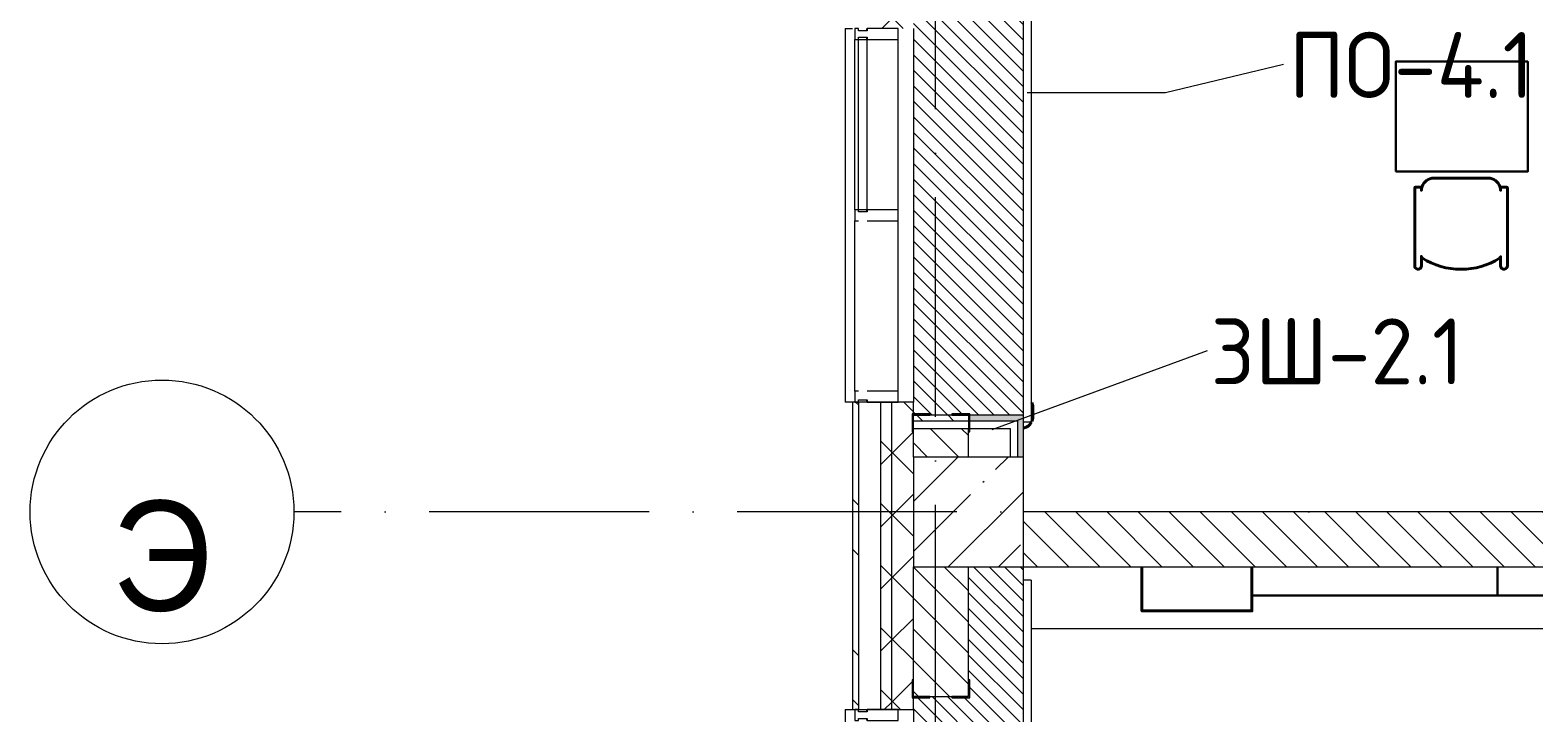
# Model space of a CAD drawing. Header units: millimetres. Extents: x -6467 to 105918, y -7090 to 92481.
# Drawn here: x -6467 to 372, y 37566 to 40674 of the extents above; entities that cross this region are included whole.
import ezdxf

# ---------------------------------------------------------------- set-up
doc = ezdxf.new("R2010")
doc.units = ezdxf.units.MM
doc.linetypes.add('50_200_ШТРИХ_1Т_ш5_п1_п1_', pattern=[1400, 1000, -200, 0, -200])
doc.linetypes.add('IMPORT-200_ШТРИХ_ш1п0_6_ _3_', pattern=[128000, 80000, -48000])
for name, color, linetype, lineweight in [('A-FLOR', 7, 'Continuous', 9), ('A-GLAZ', 7, 'Continuous', 5), ('A-GLAZ-CWMG', 7, 'Continuous', 9), ('A-GLAZ-CWMG-1', 7, 'Continuous', 20), ('A-WALL', 7, 'Continuous', 5), ('A-WALL-FNSH-1', 7, 'Continuous', 5), ('A-WALL-IDEN', 7, 'Continuous', 9), ('I-WALL', 7, 'Continuous', 5), ('S-COLS', 7, 'Continuous', 9), ('S-COLS-1', 7, 'Continuous', 5)]:
    doc.layers.add(name, color=color, linetype=linetype, lineweight=lineweight)
for name, color, linetype, lineweight, true_color in [('A-FLOR-PATT-1', 7, 'Continuous', 5, 0xd61c12), ('A-GENM-1', 7, 'Continuous', 9, 0xaaaaaa), ('A-GENM-2', 7, 'Continuous', 20, 0xaaaaaa), ('A-WALL-1', 7, 'Continuous', 5, 0x77b143), ('A-WALL-3', 7, 'Continuous', 5, 0x787878), ('мебель 2 этаж-1', 7, 'Continuous', 40, 0xaaaaaa), ('Оси-1', 7, 'Continuous', 20, 0xaaaaaa), ('Оси-2', 7, 'Continuous', 9, 0xaaaaaa), ('Оси-3', 7, '50_200_ШТРИХ_1Т_ш5_п1_п1_', 9, 0xaaaaaa), ('ТХ_функционал-2', 7, 'Continuous', 40, 0xaaaaaa), ('ТХ_функционал-7', 7, 'IMPORT-200_ШТРИХ_ш1п0_6_ _3_', 20, 0xaaaaaa), ('ТХ_функционал-9', 7, 'Continuous', 30, 0xaaaaaa)]:
    doc.layers.add(name, color=color, linetype=linetype, lineweight=lineweight, true_color=true_color)
doc.styles.add('Arial', font='arial.ttf', dxfattribs={"width": 0.9, "height": 500})
doc.styles.add('GOST Common', font='GOST_Common.ttf', dxfattribs={"height": 300})
pattern_1 = [(135, (0, 0), (-70.71068, -70.71068), [])]
pattern_2 = [(45, (0, 0), (-141.42136, 141.42136), []), (135, (0, 0), (-141.42136, -141.42136), [])]

# ---------------------------------------------------------------- blocks, each defined once
blk = doc.blocks.new('Прямоугольный импост - Импост структурный с накладкой - 180мм-22437111-АИ_План этажа Радиаторы_2')
at = {"layer": 'A-GLAZ-CWMG-1'}
for p, q in [((-50, 0), (-50, 17)), ((-50, 17), (0, 17)), ((0, 0), (-10, 0)), ((-10, 0), (-10, -40)), ((0, 17), (0, 0)), ((-50, -180), (-50, -40)), ((-10, -40), (0, -40)), ((0, -40), (0, -180)), ((0, -180), (-50, -180))]:
    blk.add_line(p, q, dxfattribs=at)
blk = doc.blocks.new('Прямоугольный импост - Импост структурный с накладкой - 180мм-22071093-АИ_План этажа Радиаторы_2')
at = {"layer": 'A-GLAZ-CWMG'}
for p, q in [((23480, 63231), (23480, 64006)), ((23497, 64006), (23537, 64006)), ((23497, 63231), (23497, 64006)), ((23537, 63231), (23537, 64006)), ((23677, 63231), (23677, 64006)), ((23537, 63231), (23497, 63231))]:
    blk.add_line(p, q, dxfattribs=at)
blk = doc.blocks.new('Прямоугольный импост - Импост структурный с накладкой - 180мм-V232-АИ_План этажа Радиаторы_2')
at = {"layer": 'A-GLAZ-CWMG'}
for p, q in [((6637, 55111), (5862, 55111)), ((6637, 54914), (5862, 54914))]:
    blk.add_line(p, q, dxfattribs=at)
blk = doc.blocks.new('Прямоугольный импост - Импост структурный с накладкой - 180мм-V237-АИ_План этажа Радиаторы_2')
at = {"layer": 'A-GLAZ-CWMG-1'}
for p, q in [((-25, 0), (-25, 17)), ((-25, 17), (25, 17)), ((-15, 0), (-25, 0)), ((-15, -40), (-15, 0)), ((25, 17), (25, 0)), ((-25, -180), (-25, -40)), ((-25, -40), (-15, -40)), ((25, -40), (25, -180)), ((25, -180), (-25, -180))]:
    blk.add_line(p, q, dxfattribs=at)
blk = doc.blocks.new('Прямоугольный импост - Импост структурный с накладкой - 180мм-22437157-АИ_План этажа Радиаторы_2')
at = {"layer": 'A-GLAZ-CWMG-1'}
for p, q in [((0, 17), (-50, 17)), ((-50, 17), (-50, 0)), ((-50, 0), (-40, 0)), ((-40, 0), (-40, -40)), ((-10, -40), (-10, 0)), ((-10, 0), (0, 0)), ((0, 0), (0, 17)), ((-40, -40), (-50, -40)), ((-50, -40), (-50, -180)), ((0, -40), (-10, -40)), ((0, -180), (0, -40)), ((-50, -180), (0, -180))]:
    blk.add_line(p, q, dxfattribs=at)
blk = doc.blocks.new('BSC_Колонна _Прямоугольная - 500х500-V269-АИ_План этажа Радиаторы_2')
at = {"layer": 'S-COLS-1'}
h = blk.add_hatch(dxfattribs=at)
h.set_pattern_fill('FP_165', color=256, style=0, pattern_type=2)
h.set_pattern_definition([(45, (2200, -38480.7), (-228.0985, 228.0985), []), (45, (2428.1, -38480.7), (-228.0985, 228.0985), [403.225, -80.645, 6.706, -73.939])])
h.paths.add_polyline_path([(-250, -250), (250, -250), (250, 250), (-250, 250), (-250, -76.5)])
for p, q in [((250, 250), (-250, 250)), ((-250, 250), (-250, -250)), ((250, -250), (250, 250)), ((-250, -250), (250, -250))]:
    blk.add_line(p, q, dxfattribs=at)
blk = doc.blocks.new('Фахверк _газобетон торцы_251 - Фахверк _газобетон торцы_-25571760-АИ_План этажа Радиаторы_2')
at = {"layer": 'A-GENM-2'}
for p, q in [((89406, 11134.7), (89325, 11134.7)), ((89325, 11134.7), (89325, 11128.7)), ((89325, 11128.7), (89400, 11128.7)), ((89400, 11128.7), (89400, 11053.7)), ((89406, 11053.7), (89406, 11134.7)), ((89400, 11053.7), (89406, 11053.7)), ((89400, 10953.7), (89400, 10878.7)), ((89406, 10953.7), (89400, 10953.7)), ((89406, 10872.7), (89406, 10953.7)), ((89400, 10878.7), (89325, 10878.7)), ((89325, 10878.7), (89325, 10872.7)), ((89325, 10872.7), (89406, 10872.7))]:
    blk.add_line(p, q, dxfattribs=at)
blk = doc.blocks.new('Фахверк _газобетон торцы_254 - Фахверк _газобетон торцы_-25571820-АИ_План этажа Радиаторы_2')
at = {"layer": 'A-GENM-2'}
for p, q in [((89406, 11134.7), (89325, 11134.7)), ((89325, 11134.7), (89325, 11128.7)), ((89325, 11128.7), (89400, 11128.7)), ((89400, 11128.7), (89400, 11053.7)), ((89406, 11053.7), (89406, 11134.7)), ((89400, 11053.7), (89406, 11053.7)), ((89400, 10953.7), (89400, 10878.7)), ((89406, 10953.7), (89400, 10953.7)), ((89406, 10872.7), (89406, 10953.7)), ((89400, 10878.7), (89325, 10878.7)), ((89325, 10878.7), (89325, 10872.7)), ((89325, 10872.7), (89406, 10872.7))]:
    blk.add_line(p, q, dxfattribs=at)
blk = doc.blocks.new('Отлив_СКБ - Отлив витража-V395-АИ_План этажа Радиаторы_2')
at = {"layer": 'A-GLAZ'}
for p, q in [((0, 67), (0, 100)), ((1700, 100), (0, 100)), ((1700, 100), (1700, 67)), ((0, 2), (10, 2)), ((865, 2), (875, 2)), ((1650, 2), (1660, 2)), ((1690, 2), (1700, 2))]:
    blk.add_line(p, q, dxfattribs=at)
blk = doc.blocks.new('Отлив_СКБ - Отлив витража-V400-АИ_План этажа Радиаторы_2')
at = {"layer": 'A-GLAZ'}
for p, q in [((0, 57), (0, 100)), ((1700, 100), (0, 100)), ((1700, 100), (1700, 67)), ((865, 2), (875, 2)), ((1650, 2), (1660, 2)), ((1690, 2), (1700, 2))]:
    blk.add_line(p, q, dxfattribs=at)
blk = doc.blocks.new('мебель 2 этаж-28800768-АИ_План этажа Радиаторы_2')
at = {"layer": 'ТХ_функционал-2'}
blk.add_line((356.3, 40673.7), (356.3, 40627.3), dxfattribs=at)
at = {"layer": 'ТХ_функционал-2', "flags": 128}
blk.add_lwpolyline([(2514.6, 41315.7), (2514.6, 41670.6), (2513.8, 41672.6), (2511.8, 41673.4), (2486.7, 41673.4), (2484.7, 41672.6), (2483.9, 41670.6), (2483.9, 41659.4), (2483.2, 41668.2), (2481.1, 41676.7), (2477.9, 41684.7), (2473.2, 41692.2), (2467.5, 41698.9), (2460.9, 41704.6), (2453.3, 41709.2), (2445.3, 41712.5), (2436.8, 41714.6), (2428.1, 41715.3), (2179.7, 41715.3), (2170.9, 41714.6), (2162.5, 41712.5), (2154.6, 41709.3), (2146.4, 41704.3), (2140.2, 41698.9), (2134.5, 41692.2), (2130, 41684.8), (2126.7, 41676.9), (2124.5, 41667.9), (2123.9, 41659.4), (2123.9, 41670.6), (2123.1, 41672.6), (2121.1, 41673.4), (2096, 41673.4), (2094, 41672.6), (2093.2, 41670.6), (2093.2, 41315.7), (2093.9, 41311), (2096.1, 41306.7), (2099.6, 41303.3), (2103.8, 41301.1), (2108.5, 41300.4), (2113.1, 41301.1), (2117.6, 41303.4), (2121, 41306.7), (2123.2, 41311.1), (2123.9, 41315.7), (2123.9, 41358.7), (2124.4, 41355.3), (2125.9, 41352.7), (2128.3, 41350.6), (2147.9, 41339.3), (2167.8, 41329.5), (2190.5, 41320.3), (2212.4, 41313.2), (2235, 41307.6), (2257.9, 41303.6), (2279.9, 41301.2), (2303.9, 41300.4), (2327.2, 41301.2), (2350, 41303.6), (2372.6, 41307.6), (2395, 41313.1), (2417.2, 41320.3), (2438.6, 41328.9), (2459.7, 41339.2), (2479.5, 41350.6), (2481.8, 41352.6), (2483.4, 41355.4), (2483.9, 41358.5), (2483.9, 41315.7), (2484.6, 41311), (2486.8, 41306.7), (2490.2, 41303.3), (2494.5, 41301.1), (2499.2, 41300.4), (2503.9, 41301.1), (2508.3, 41303.3), (2511.6, 41306.6), (2513.9, 41311.1)], close=True, dxfattribs=at)
blk.add_lwpolyline([(1353, 39945.9), (1353, 39745.9), (853, 39745.9), (853, 39945.9)], dxfattribs=at)
at = {"layer": 'ТХ_функционал-2'}
for centre, start, end in [((306.3, 40673.7), 360, 23.83769), ((306.3, 40627.3), 336.16231, 0), ((306.3, 40627.3), 279.21799, 333.2224)]:
    blk.add_arc(centre, 50, start, end, dxfattribs=at)
at = {"layer": 'ТХ_функционал-7'}
blk.add_line((348.5, 39665.3), (7243.5, 39665.3), dxfattribs=at)
at = {"layer": 'ТХ_функционал-9'}
blk.add_line((2470.5, 39945.9), (2470.5, 39815.1), dxfattribs=at)
at = {"layer": 'ТХ_функционал-9', "flags": 128}
blk.add_lwpolyline([(2007.4, 41745.3), (2607.4, 41745.3), (2607.4, 42245.3), (2007.4, 42245.3)], close=True, dxfattribs=at)
for points in [[(1353, 39945.9), (1353, 39815.1), (2470.5, 39815.1), (2470.5, 39945.9)], [(2470.5, 39815.1), (4475.5, 39815.1), (4475.5, 39945.9)]]:
    blk.add_lwpolyline(points, dxfattribs=at)
blk = doc.blocks.new('Ось сетки - Круг_Ø6_00__ISO-2_5_0_9K_-17386508-АИ_План этажа Радиаторы_2')
at = {"layer": 'Оси-1'}
blk.add_circle((0, 0), 3, dxfattribs=at)

msp = doc.modelspace()

# ---------------------------------------------------------------- hatches: boundary and pattern name
at = {"layer": 'A-FLOR-PATT-1'}
h = msp.add_hatch(dxfattribs=at)
h.set_pattern_fill('FP_259', color=256, style=0, pattern_type=2)
h.set_pattern_definition([(315, (-2200, 41230.87), (35.3553, 35.3553), [])])
h.paths.add_polyline_path([(-2194, 38921), (-1950, 38921), (-1950, 43731), (-2200, 43731), (-2200, 43716), (-2194, 43716), (-2194, 43635), (-2275, 43635), (-2275, 43641), (-2375, 43641), (-2375, 43635), (-2450, 43635), (-2449.2, 41827), (-2375, 41827), (-2375, 41821), (-2275, 41821), (-2275, 41827), (-2194, 41827), (-2194, 41746), (-2200, 41746), (-2200, 40816), (-2194, 40816), (-2194, 40735), (-2275, 40735), (-2275, 40741), (-2375, 40741), (-2375, 40735), (-2450, 40735), (-2450, 38927), (-2375, 38927), (-2375, 38921), (-2275, 38921), (-2275, 38927), (-2194, 38927), (-2194, 38921.6)])
h = msp.add_hatch(dxfattribs=at)
h.set_pattern_fill('FP_260', color=256, style=0, pattern_type=2)
h.set_pattern_definition([(315, (-2200, 36980.87), (35.3553, 35.3553), [])])
h.paths.add_polyline_path([(-2275, 35821), (-2275, 35827), (-2200, 35827), (-2200, 35881), (-1950, 35881), (-1950, 38230.7), (-2200, 38230.7), (-2200, 37716), (-2194, 37716), (-2194, 37635), (-2275, 37635), (-2275, 37641), (-2375, 37641), (-2375, 37635), (-2450, 37635), (-2450, 35827), (-2375, 35827), (-2375, 35821)])
at = {"layer": 'A-WALL'}
h = msp.add_hatch(dxfattribs=at)
h.set_pattern_fill('FP_125', color=256, style=0, pattern_type=2)
h.set_pattern_definition(pattern_2)
h.paths.add_polyline_path([(-2600, -2019), (-2550, -2019), (-2550, 7081.1), (-2600, 7081.1), (-2600, -1919)])
h.paths.add_polyline_path([(-2600, 8781.1), (-2550, 8781.1), (-2550, 11881), (-2600, 11881), (-2600, 8839.1)])
h.paths.add_polyline_path([(-2569.8, 13581), (-2550, 13581), (-2550, 15031), (-2600, 15031), (-2600, 13581)])
h.paths.add_polyline_path([(-2569.8, 16731), (-2550, 16731), (-2550, 17881), (-2600, 17881), (-2600, 16731)])
h.paths.add_polyline_path([(-2569.8, 19581), (-2550, 19581), (-2550, 20881), (-2600, 20881), (-2600, 19581)])
h.paths.add_polyline_path([(-2569.8, 22581), (-2550, 22581), (-2550, 23881), (-2600, 23881), (-2600, 22581)])
h.paths.add_polyline_path([(-2569.8, 25581), (-2550, 25581), (-2550, 26881), (-2600, 26881), (-2600, 25581)])
h.paths.add_polyline_path([(-2550, 28581), (-2550, 29881), (-2600, 29881), (-2600, 28581)])
h.paths.add_polyline_path([(-2600, 31581), (-2550, 31581), (-2550, 32881), (-2600, 32881), (-2600, 32068.8)])
h.paths.add_polyline_path([(-2569.8, 34581), (-2550, 34581), (-2550, 35741), (-2600, 35741), (-2600, 34581)])
h.paths.add_polyline_path([(-2600, 37581), (-2550, 37581), (-2550, 38981), (-2600, 38981), (-2600, 37700.2)])
h.paths.add_polyline_path([(-2569.8, 40681), (-2550, 40681), (-2550, 41881), (-2600, 41881), (-2600, 40681)])
h.paths.add_polyline_path([(-2569.8, 43581), (-2550, 43581), (-2550, 44881), (-2600, 44881), (-2600, 43581)])
h.paths.add_polyline_path([(-2600, 46581), (-2550, 46581), (-2550, 47881), (-2600, 47881), (-2600, 46851.3)])
h = msp.add_hatch(dxfattribs=at)
h.set_pattern_fill('FP_125', color=256, style=0, pattern_type=2)
h.set_pattern_definition(pattern_2)
h.paths.add_polyline_path([(-2450, -1919), (-2450, 7081.1), (-2550, 7081.1), (-2550, -1919)])
h.paths.add_polyline_path([(-2550, 8781.1), (-2450, 8781.1), (-2450, 11881), (-2550, 11881), (-2550, 8839.1)])
h.paths.add_polyline_path([(-2450, 13581), (-2450, 15031), (-2550, 15031), (-2550, 13581)])
h.paths.add_polyline_path([(-2450, 16731), (-2450, 17881), (-2550, 17881), (-2550, 16731)])
h.paths.add_polyline_path([(-2550, 19581), (-2450, 19581), (-2450, 20881), (-2550, 20881), (-2550, 20102)])
h.paths.add_polyline_path([(-2550, 22581), (-2450, 22581), (-2450, 23881), (-2550, 23881), (-2550, 22917.7)])
h.paths.add_polyline_path([(-2550, 25581), (-2450, 25581), (-2450, 26881), (-2550, 26881), (-2550, 25733.4)])
h.paths.add_polyline_path([(-2450, 28581), (-2450, 29881), (-2550, 29881), (-2550, 28581)])
h.paths.add_polyline_path([(-2450, 31581), (-2450, 32881), (-2550, 32881), (-2550, 31581)])
h.paths.add_polyline_path([(-2450, 34581), (-2450, 35741), (-2550, 35741), (-2550, 34581)])
h.paths.add_polyline_path([(-2450, 37581), (-2450, 38981), (-2550, 38981), (-2550, 37581)])
h.paths.add_polyline_path([(-2550, 40681), (-2450, 40681), (-2450, 41881), (-2550, 41881), (-2550, 41219.9)])
h.paths.add_polyline_path([(-2450, 43581), (-2450, 44881), (-2550, 44881), (-2550, 43581)])
h.paths.add_polyline_path([(-2550, 46581), (-2450, 46581), (-2450, 47831), (-2550, 47831), (-2550, 46851.3)])
at = {"layer": 'A-WALL-1'}
for points in [[(-1975, 38896), (-1950, 38896), (-1950, 38921), (-2200, 38921), (-2200, 38896), (-2154.5, 38896)], [(-1950, 38730.7), (-1950, 38896), (-1975, 38896), (-1975, 38730.7)]]:
    msp.add_hatch(color=256, dxfattribs=at).paths.add_polyline_path(points)
at = {"layer": 'A-WALL-3'}
h = msp.add_hatch(dxfattribs=at)
h.set_pattern_fill('FP_124', color=256, style=0, pattern_type=2)
h.set_pattern_definition([(135, (0, 0), (-342.148, -342.148), []), (135, (228.1, 0), (-342.148, -342.148), [])])
h.paths.add_polyline_path([(-2700, -2169), (-2700, 7081.1), (-2727, 7081.1), (-2727, -2169)])
h.paths.add_polyline_path([(-2700, 8781.1), (-2700, 11881), (-2727, 11881), (-2727, 8781.1)])
h.paths.add_polyline_path([(-2727, 13581), (-2700, 13581), (-2700, 15031), (-2727, 15031), (-2727, 13766.6)])
h.paths.add_polyline_path([(-2727, 16731), (-2700, 16731), (-2700, 17881), (-2727, 17881), (-2727, 17286.3)])
h.paths.add_polyline_path([(-2700, 19581), (-2700, 20881), (-2727, 20881), (-2727, 19581)])
h.paths.add_polyline_path([(-2700, 22581), (-2700, 23881), (-2727, 23881), (-2727, 22581)])
h.paths.add_polyline_path([(-2727, 25581), (-2700, 25581), (-2700, 26881), (-2727, 26881), (-2727, 25733.4)])
h.paths.add_polyline_path([(-2727, 28581), (-2700, 28581), (-2700, 29881), (-2727, 29881), (-2727, 29253.1)])
h.paths.add_polyline_path([(-2700, 31581), (-2700, 32881), (-2727, 32881), (-2727, 31581)])
h.paths.add_polyline_path([(-2700, 34581), (-2700, 35741), (-2727, 35741), (-2727, 34581)])
h.paths.add_polyline_path([(-2727, 37581), (-2700, 37581), (-2700, 38981), (-2727, 38981), (-2727, 37700.2)])
h.paths.add_polyline_path([(-2727, 40681), (-2700, 40681), (-2700, 41881), (-2727, 41881), (-2727, 41219.9)])
h.paths.add_polyline_path([(-2727, 43581), (-2700, 43581), (-2700, 44881), (-2727, 44881), (-2727, 44035.6)])
h.paths.add_polyline_path([(-2700, 46581), (-2700, 48008), (-2727, 48008), (-2727, 46581)])
at = {"layer": 'I-WALL'}
h = msp.add_hatch(dxfattribs=at)
h.set_pattern_fill('FP_2', color=256, style=0, pattern_type=2)
h.set_pattern_definition(pattern_1)
h.paths.add_polyline_path([(-2200, 5821), (-2200, 5831), (-2450, 5831), (-2450, 5821)])
h.paths.add_polyline_path([(-2450, 6331), (-2200, 6331), (-2200, 6441), (-2450, 6441)])
h.paths.add_polyline_path([(-2450, 6476), (-2200, 6476), (-2200, 7021), (-2450, 7021), (-2450, 6727.3)])
h.paths.add_polyline_path([(-2450, 8841), (-2200, 8841), (-2200, 10181), (-2450, 10181), (-2450, 9543)])
h.paths.add_polyline_path([(-2450, 10216), (-2200, 10216), (-2200, 11821), (-2450, 11821), (-2450, 10950.9)])
h.paths.add_polyline_path([(-2200, 13641), (-2200, 14971), (-2450, 14971), (-2450, 13641)])
h.paths.add_polyline_path([(-2450, 16791), (-2200, 16791), (-2200, 17821), (-2450, 17821), (-2450, 17286.3)])
h.paths.add_polyline_path([(-2450, 19641), (-2200, 19641), (-2200, 20821), (-2450, 20821), (-2450, 20102)])
h.paths.add_polyline_path([(-2200, 22641), (-2200, 23031), (-2450, 23031), (-2450, 22641)])
h.paths.add_polyline_path([(-2200, 23066), (-2200, 23821), (-2450, 23821), (-2450, 23066)])
h.paths.add_polyline_path([(-2450, 25641), (-2200, 25641), (-2200, 26056), (-2450, 26056), (-2450, 25733.4)])
h.paths.add_polyline_path([(-2450, 26091), (-2200, 26091), (-2200, 26206), (-2450, 26206)])
h.paths.add_polyline_path([(-2450, 32206), (-2200, 32206), (-2200, 32231), (-2450, 32231)])
h.paths.add_polyline_path([(-2200, 32731), (-2200, 32821), (-2450, 32821), (-2450, 32731), (-2413.4, 32731)])
h.paths.add_polyline_path([(-2450, 34641), (-2200, 34641), (-2200, 35231), (-2450, 35231), (-2450, 34884.5)])
h.paths.add_polyline_path([(-2200, 35731), (-2200, 35821), (-2450, 35821), (-2450, 35731), (-2219.1, 35731)])
h.paths.add_polyline_path([(-2450, 37641), (-2200, 37641), (-2200, 38230.7), (-2450, 38230.7), (-2450, 37700.2)])
h.paths.add_polyline_path([(-2450, 38730.7), (-2200, 38730.7), (-2200, 38861), (-2450, 38861)])
h.paths.add_polyline_path([(-2450, 38896), (-2200, 38896), (-2200, 38921), (-2450, 38921)])
h.paths.add_polyline_path([(-2200, 40741), (-2200, 41821), (-2450, 41821), (-2450, 40741)])
h.paths.add_polyline_path([(-2200, 43641), (-2200, 44346), (-2450, 44346), (-2450, 43641)])
h.paths.add_polyline_path([(-2450, 44381), (-2200, 44381), (-2200, 44821), (-2450, 44821), (-2450, 44739.5)])
h.paths.add_polyline_path([(-2200, 46641), (-2200, 47231), (-2450, 47231), (-2450, 46641)])
h = msp.add_hatch(dxfattribs=at)
h.set_pattern_fill('FP_2', color=256, style=0, pattern_type=2)
h.set_pattern_definition(pattern_1)
h.paths.add_polyline_path([(5000, 38230.7), (5100, 38230.7), (5100, 38480.7), (-1950, 38480.7), (-1950, 38230.7), (4980, 38230.7)])

# ---------------------------------------------------------------- linework, layer by layer
at = {"layer": 'A-FLOR'}
for p, q in [((-1950, 38921), (-1950, 43731)), ((-2450, 40681), (-2450, 38981)), ((-1950, 35881), (-1950, 38230.7)), ((-2450, 37581), (-2450, 35827))]:
    msp.add_line(p, q, dxfattribs=at)
at = {"layer": 'A-WALL'}
for p, q in [((-1915, 43671), (-1915, 38891)), ((-2700, 38981), (-2700, 37581)), ((-2600, 38981), (-2600, 37581)), ((-2550, 38981), (-2550, 37581)), ((-2200, 38921), (-2450, 38921)), ((-2200, 38921), (-2200, 38896)), ((-2450, 38896), (-1975, 38896)), ((-2450, 38861), (-2010, 38861)), ((-2200, 38730.7), (-2200, 38861)), ((-2010, 38861), (-2010, 38730.7)), ((-1975, 38730.7), (-1975, 38896)), ((-1950, 38891), (-1915, 38891)), ((5100, 38480.7), (-1950, 38480.7)), ((-2200, 37641), (-2200, 38230.7)), ((-1950, 38230.7), (5100, 38230.7)), ((-1915, 38170.7), (-1950, 38170.7)), ((-1915, 38170.7), (-1915, 35851)), ((-2450, 37641), (-2200, 37641))]:
    msp.add_line(p, q, dxfattribs=at)
at = {"layer": 'A-WALL-FNSH-1'}
for p, q in [((-2450, 38981), (-2727, 38981)), ((-2727, 38981), (-2727, 37581)), ((-2450, 38730.7), (-2450, 38981)), ((-1950, 38921), (-2200, 38921)), ((-1950, 38730.7), (-1950, 38921)), ((-2450, 37581), (-2450, 38230.7)), ((-2727, 37581), (-2450, 37581))]:
    msp.add_line(p, q, dxfattribs=at)
at = {"layer": 'A-WALL-IDEN'}
for p, q in [((-1303.4, 40389.8), (-767, 40518.3)), ((-1932.5, 40389.8), (-1303.4, 40389.8)), ((-2092.4, 38856.4), (-1112.2, 39215))]:
    msp.add_line(p, q, dxfattribs=at)
at = {"layer": 'Оси-3'}
for p, q in [((-2350, -5889.7), (-2350, 91281)), ((25750, 38481), (-5267.3, 38481))]:
    msp.add_line(p, q, dxfattribs=at)

# ---------------------------------------------------------------- block references
at = {"layer": 'A-GENM-1'}
for name, p, rotation in [('Фахверк _газобетон торцы_251 - Фахверк _газобетон торцы_-25571760-АИ_План этажа Радиаторы_2', (8678.7, -50479), 89.99999999999974), ('Фахверк _газобетон торцы_254 - Фахверк _газобетон торцы_-25571820-АИ_План этажа Радиаторы_2', (-13328.7, 127041), 270.0000000000001)]:
    msp.add_blockref(name, p, dxfattribs=dict(at, rotation=rotation))
at = {"layer": 'A-GLAZ', "rotation": 89.99999999999937}
for name, p in [('Отлив_СКБ - Отлив витража-V395-АИ_План этажа Радиаторы_2', (-2660, 38981)), ('Отлив_СКБ - Отлив витража-V400-АИ_План этажа Радиаторы_2', (-2660, 35881))]:
    msp.add_blockref(name, p, dxfattribs=at)
at = {"layer": 'A-GLAZ-CWMG'}
for name, p, rotation in [('Прямоугольный импост - Импост структурный с накладкой - 180мм-22437157-АИ_План этажа Радиаторы_2', (-2700, 40681), 89.99999999999775), ('Прямоугольный импост - Импост структурный с накладкой - 180мм-V232-АИ_План этажа Радиаторы_2', (-57631, 45668), 269.9999999999995), ('Прямоугольный импост - Импост структурный с накладкой - 180мм-22437157-АИ_План этажа Радиаторы_2', (-2700, 37581), 89.99999999999775)]:
    msp.add_blockref(name, p, dxfattribs=dict(at, rotation=rotation))
msp.add_blockref('Прямоугольный импост - Импост структурный с накладкой - 180мм-22071093-АИ_План этажа Радиаторы_2', (-26197, -23375), dxfattribs=at)
at = {"layer": 'A-GLAZ-CWMG', "extrusion": (0, 0, -1), "rotation": 270.0000000000022}
for name, p in [('Прямоугольный импост - Импост структурный с накладкой - 180мм-V237-АИ_План этажа Радиаторы_2', (2700, 39831)), ('Прямоугольный импост - Импост структурный с накладкой - 180мм-22437111-АИ_План этажа Радиаторы_2', (2700, 38981))]:
    msp.add_blockref(name, p, dxfattribs=at)
at = {"layer": 'S-COLS'}
msp.add_blockref('BSC_Колонна _Прямоугольная - 500х500-V269-АИ_План этажа Радиаторы_2', (-2200, 38480.7), dxfattribs=at)
at = {"layer": 'мебель 2 этаж-1'}
msp.add_blockref('мебель 2 этаж-28800768-АИ_План этажа Радиаторы_2', (-2263.5, -1715.2), dxfattribs=at)
at = {"layer": 'Оси-1', "xscale": 199.9999999999999, "yscale": 199.9999999999999, "zscale": 199.9999999999999, "rotation": 89.99999999999982}
msp.add_blockref('Ось сетки - Круг_Ø6_00__ISO-2_5_0_9K_-17386508-АИ_План этажа Радиаторы_2', (-5867.3, 38481), dxfattribs=at)

# ---------------------------------------------------------------- texts
at = {"layer": 'A-WALL-IDEN', "char_height": 300, "attachment_point": 2, "line_spacing_factor": 1.022766, "style": 'GOST Common'}
for s, insert, width in [('\\pt80.001,159.999,240,320.001,399.999,480,560.001,639.999,720,800.001,879.999,960,1040.001,1119.999,1200,1280.001,1359.999,1440,1520.001,1599.999,1680,1760.001,1839.999,1920,2000.001,2079.999,2160,2240.001,2319.999,2400,2480.001,2559.999;ПО-4.1', (-185, 40664.8), 1178), ('\\pt80.001,159.999,240,320.001,399.999,480,560.001,639.999,720,800.001,879.999,960,1040.001,1119.999,1200,1280.001,1359.999,1440,1520.001,1599.999,1680,1760.001,1839.999,1920,2000.001,2079.999,2160,2240.001,2319.999,2400,2480.001,2559.999;ЗШ-2.1', (-523.2, 39361.4), 1190)]:
    msp.add_mtext(s, dxfattribs=dict(at, insert=insert, width=width))
at = {"layer": 'Оси-2', "insert": (-5868.5, 38278.2), "char_height": 500, "width": 464.4, "attachment_point": 5, "line_spacing_factor": 0.936439, "style": 'Arial'}
msp.add_mtext('\\pt2286,4572,6858,9144,11430,13716,16002,18288,20574,22860,25146,27432,29718,32004,34290,36576,38862,41148,43434,45720,48006,50292,52578,54864,57150,59436,61722,64008,66294,68580,70866,73152;Э', dxfattribs=at)

doc.saveas('drawing.dxf')
